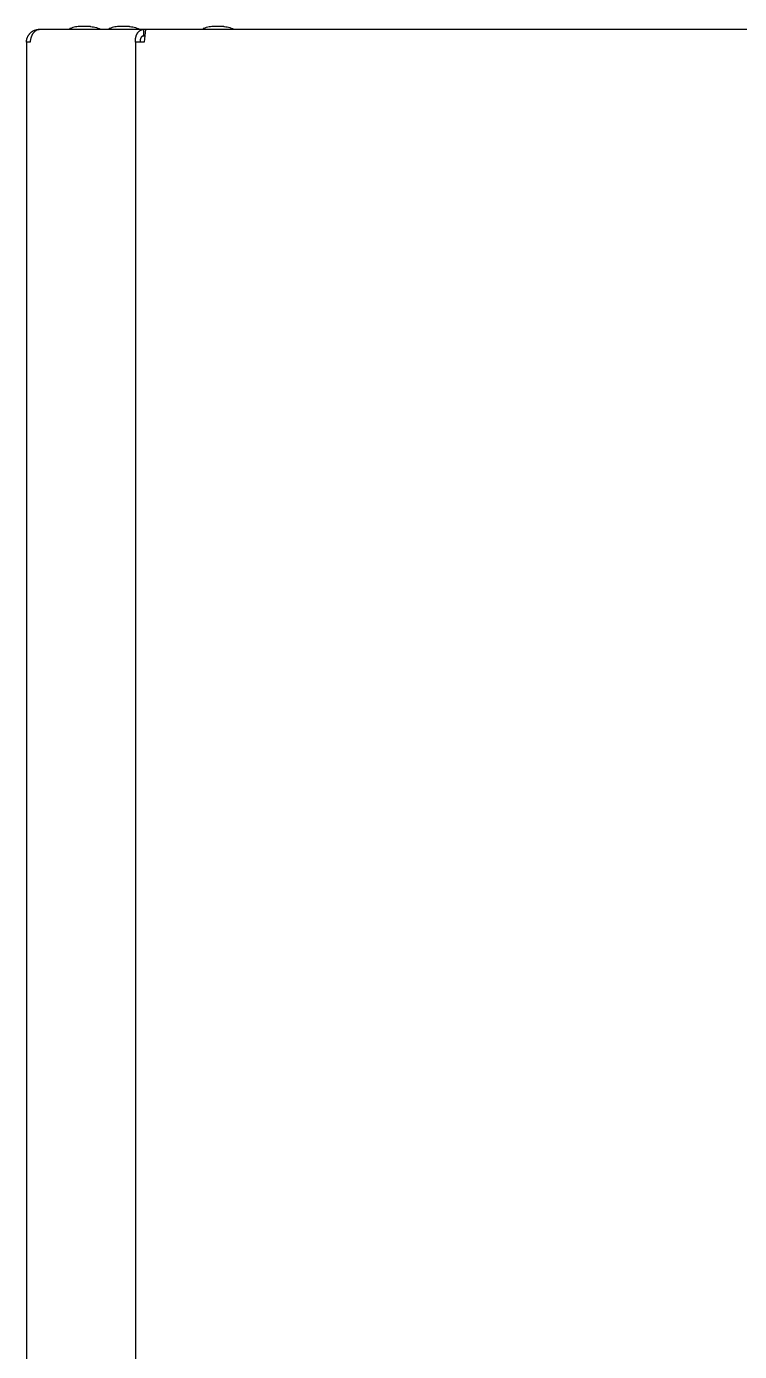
# Model space of a CAD drawing. Header units: millimetres. Extents: x -962 to 3068, y -237 to 2578.
# Drawn here: x -20.5 to 194.4, y 1585.8 to 1985.5 of the extents above; entities that cross this region are included whole.
import ezdxf

# ---------------------------------------------------------------- set-up
doc = ezdxf.new("R2010")
doc.units = ezdxf.units.MM
doc.header["$MEASUREMENT"] = 0
doc.layers.add('Domyślny', color=7, linetype='Continuous', true_color=0x000000)
doc.layers.add('Utwórz2D linie widoczne', color=7, linetype='Continuous', true_color=0x000000)

msp = doc.modelspace()

# ---------------------------------------------------------------- linework, layer by layer
at = {"layer": 'Domyślny'}
msp.add_line((12.29, 1980.8), (12.29, 1218.4), dxfattribs=at)
at = {"layer": 'Utwórz2D linie widoczne'}
for p, q in [((-20.12, 1982.55), (-20.05, 1982.66)), ((-20.05, 1982.66), (-19.99, 1982.78)), ((-19.99, 1982.78), (-19.92, 1982.88)), ((-19.92, 1982.88), (-19.85, 1982.99)), ((-19.85, 1982.99), (-19.77, 1983.1)), ((-19.77, 1983.1), (-19.69, 1983.2)), ((-19.69, 1983.2), (-19.61, 1983.3)), ((-19.61, 1983.3), (-19.52, 1983.39)), ((-19.52, 1983.39), (-19.43, 1983.49)), ((-19.43, 1983.49), (-19.34, 1983.58)), ((-19.34, 1983.58), (-19.24, 1983.66)), ((-19.24, 1983.66), (-19.14, 1983.75)), ((-19.14, 1983.75), (-19.04, 1983.83)), ((-19.04, 1983.83), (-18.93, 1983.91)), ((-18.99, 1982.69), (-19.02, 1982.61)), ((-18.95, 1982.77), (-18.99, 1982.69)), ((-18.91, 1982.85), (-18.95, 1982.77)), ((-18.93, 1983.91), (-18.83, 1983.98)), ((-18.87, 1982.92), (-18.91, 1982.85)), ((-18.84, 1982.99), (-18.87, 1982.92)), ((-18.8, 1983.05), (-18.84, 1982.99)), ((-18.83, 1983.98), (-18.72, 1984.05)), ((-18.76, 1983.12), (-18.8, 1983.05)), ((-18.72, 1983.19), (-18.76, 1983.12)), ((-18.72, 1984.05), (-18.6, 1984.11)), ((-18.68, 1983.25), (-18.72, 1983.19)), ((-18.63, 1983.32), (-18.68, 1983.25)), ((-18.59, 1983.38), (-18.63, 1983.32)), ((-18.6, 1984.11), (-18.49, 1984.17)), ((-18.54, 1983.44), (-18.59, 1983.38)), ((-18.5, 1983.5), (-18.54, 1983.44)), ((-18.45, 1983.56), (-18.5, 1983.5)), ((-18.49, 1984.17), (-18.37, 1984.23)), ((-18.41, 1983.61), (-18.45, 1983.56)), ((-18.36, 1983.67), (-18.41, 1983.61)), ((-18.37, 1984.23), (-18.26, 1984.29)), ((-18.31, 1983.72), (-18.36, 1983.67)), ((-18.26, 1983.78), (-18.31, 1983.72)), ((-18.26, 1984.29), (-18.14, 1984.34)), ((-18.21, 1983.83), (-18.26, 1983.78)), ((-18.15, 1983.88), (-18.21, 1983.83)), ((-18.09, 1983.94), (-18.15, 1983.88)), ((-18.14, 1984.34), (-18.02, 1984.38)), ((-18.04, 1983.99), (-18.09, 1983.94)), ((-17.98, 1984.04), (-18.04, 1983.99)), ((-18.02, 1984.38), (-17.89, 1984.42)), ((-17.91, 1984.09), (-17.98, 1984.04)), ((-17.85, 1984.13), (-17.91, 1984.09)), ((-17.89, 1984.42), (-17.77, 1984.46)), ((-17.79, 1984.18), (-17.85, 1984.13)), ((-17.72, 1984.22), (-17.79, 1984.18)), ((-17.77, 1984.46), (-17.64, 1984.49)), ((-17.67, 1984.26), (-17.72, 1984.22)), ((-17.61, 1984.29), (-17.67, 1984.26)), ((-17.64, 1984.49), (-17.52, 1984.52)), ((-17.55, 1984.32), (-17.61, 1984.29)), ((-17.49, 1984.35), (-17.55, 1984.32)), ((-17.52, 1984.52), (-17.39, 1984.55)), ((-17.43, 1984.38), (-17.49, 1984.35)), ((-17.37, 1984.41), (-17.43, 1984.38)), ((-17.39, 1984.55), (-17.26, 1984.57)), ((-17.31, 1984.44), (-17.37, 1984.41)), ((-17.25, 1984.46), (-17.31, 1984.44)), ((-17.26, 1984.57), (-17.13, 1984.58)), ((-17.18, 1984.48), (-17.25, 1984.46)), ((-17.12, 1984.5), (-17.18, 1984.48)), ((-17.13, 1984.58), (-17, 1984.59)), ((-17.06, 1984.52), (-17.12, 1984.5)), ((-17, 1984.54), (-17.06, 1984.52)), ((-17, 1984.59), (-16.87, 1984.6)), ((-16.93, 1984.55), (-17, 1984.54)), ((-16.87, 1984.56), (-16.93, 1984.55)), ((-16.87, 1984.6), (-16.74, 1984.6)), ((-16.81, 1984.57), (-16.87, 1984.56)), ((-16.74, 1984.58), (-16.81, 1984.57)), ((-16.47, 1984.6), (-16.74, 1984.6)), ((-16.74, 1984.6), (-16.74, 1984.58)), ((14.7, 1984.6), (-16.47, 1984.6)), ((-7.53, 1984.76), (-7.54, 1984.75)), ((-7.54, 1984.75), (-7.54, 1984.74)), ((-7.54, 1984.74), (-7.54, 1984.74)), ((-7.54, 1984.74), (-7.54, 1984.73)), ((-7.54, 1984.73), (-7.54, 1984.72)), ((-7.54, 1984.72), (-7.54, 1984.71)), ((-7.54, 1984.71), (-7.54, 1984.71)), ((-7.54, 1984.71), (-7.54, 1984.7)), ((-7.54, 1984.7), (-7.54, 1984.6)), ((-7.52, 1984.79), (-7.53, 1984.78)), ((-7.53, 1984.78), (-7.53, 1984.78)), ((-7.53, 1984.78), (-7.53, 1984.77)), ((-7.53, 1984.77), (-7.53, 1984.76)), ((-7.53, 1984.76), (-7.53, 1984.76)), ((-7.51, 1984.81), (-7.52, 1984.8)), ((-7.52, 1984.8), (-7.52, 1984.79)), ((-7.52, 1984.79), (-7.52, 1984.79)), ((-7.5, 1984.82), (-7.51, 1984.81)), ((-7.51, 1984.81), (-7.51, 1984.81)), ((-7.49, 1984.83), (-7.5, 1984.83)), ((-7.5, 1984.83), (-7.5, 1984.82)), ((-7.5, 1984.82), (-7.5, 1984.82)), ((-7.48, 1984.84), (-7.49, 1984.84)), ((-7.49, 1984.84), (-7.49, 1984.83)), ((-7.47, 1984.85), (-7.48, 1984.85)), ((-7.48, 1984.85), (-7.48, 1984.84)), ((-7.46, 1984.86), (-7.47, 1984.86)), ((-7.47, 1984.86), (-7.47, 1984.85)), ((-7.45, 1984.87), (-7.46, 1984.87)), ((-7.46, 1984.87), (-7.46, 1984.86)), ((-7.44, 1984.87), (-7.45, 1984.87)), ((-7.43, 1984.88), (-7.44, 1984.88)), ((-7.44, 1984.88), (-7.44, 1984.87)), ((-7.42, 1984.89), (-7.43, 1984.88)), ((-7.43, 1984.88), (-7.43, 1984.88)), ((-7.41, 1984.89), (-7.42, 1984.89)), ((-7, 1985.02), (-7.41, 1984.89)), ((-7.41, 1984.89), (-7.41, 1984.89)), ((-6.59, 1985.13), (-7, 1985.02)), ((-6.18, 1985.24), (-6.59, 1985.13)), ((-5.77, 1985.33), (-6.18, 1985.24)), ((-5.35, 1985.41), (-5.77, 1985.33)), ((-4.93, 1985.47), (-5.35, 1985.41)), ((-4.9, 1985.47), (-4.93, 1985.47)), ((-4.86, 1985.48), (-4.9, 1985.47)), ((-4.83, 1985.48), (-4.86, 1985.48)), ((-4.79, 1985.48), (-4.83, 1985.48)), ((-3.04, 1985.48), (-4.79, 1985.48)), ((-1.29, 1985.48), (-3.04, 1985.48)), ((-1.29, 1985.48), (-1.26, 1985.48)), ((-1.26, 1985.48), (-1.22, 1985.48)), ((-1.22, 1985.48), (-1.19, 1985.47)), ((-1.19, 1985.47), (-1.16, 1985.47)), ((-1.16, 1985.47), (-0.74, 1985.41)), ((-0.74, 1985.41), (-0.32, 1985.33)), ((-0.32, 1985.33), (0.1, 1985.24)), ((0.1, 1985.24), (0.51, 1985.13)), ((0.51, 1985.13), (0.92, 1985.02)), ((0.92, 1985.02), (1.32, 1984.89)), ((1.32, 1984.89), (1.33, 1984.89)), ((1.33, 1984.89), (1.33, 1984.89)), ((1.33, 1984.89), (1.34, 1984.88)), ((1.34, 1984.88), (1.35, 1984.88)), ((1.35, 1984.88), (1.35, 1984.88)), ((1.35, 1984.88), (1.36, 1984.87)), ((1.36, 1984.87), (1.36, 1984.87)), ((1.36, 1984.87), (1.37, 1984.87)), ((1.37, 1984.87), (1.38, 1984.86)), ((1.38, 1984.86), (1.38, 1984.86)), ((1.38, 1984.86), (1.39, 1984.85)), ((1.39, 1984.85), (1.39, 1984.85)), ((1.39, 1984.85), (1.4, 1984.84)), ((1.4, 1984.84), (1.4, 1984.84)), ((1.4, 1984.84), (1.41, 1984.83)), ((1.41, 1984.83), (1.41, 1984.83)), ((1.41, 1984.83), (1.42, 1984.82)), ((1.42, 1984.82), (1.42, 1984.82)), ((1.42, 1984.82), (1.42, 1984.81)), ((1.42, 1984.81), (1.43, 1984.81)), ((1.43, 1984.81), (1.43, 1984.8)), ((1.43, 1984.8), (1.43, 1984.79)), ((1.43, 1984.79), (1.44, 1984.79)), ((1.44, 1984.79), (1.44, 1984.78)), ((1.44, 1984.78), (1.44, 1984.78)), ((1.44, 1984.78), (1.45, 1984.77)), ((1.45, 1984.77), (1.45, 1984.76)), ((1.45, 1984.76), (1.45, 1984.76)), ((1.45, 1984.76), (1.45, 1984.75)), ((1.45, 1984.75), (1.45, 1984.74)), ((1.45, 1984.74), (1.45, 1984.74)), ((1.45, 1984.74), (1.46, 1984.73)), ((1.46, 1984.73), (1.46, 1984.72)), ((1.46, 1984.72), (1.46, 1984.71)), ((1.46, 1984.71), (1.46, 1984.71)), ((1.46, 1984.71), (1.46, 1984.7)), ((1.46, 1984.7), (1.46, 1984.6)), ((4.31, 1984.74), (4.3, 1984.73)), ((4.3, 1984.73), (4.3, 1984.72)), ((4.3, 1984.72), (4.3, 1984.71)), ((4.3, 1984.71), (4.3, 1984.71)), ((4.3, 1984.71), (4.3, 1984.7)), ((4.3, 1984.7), (4.3, 1984.6)), ((4.32, 1984.78), (4.31, 1984.77)), ((4.31, 1984.77), (4.31, 1984.76)), ((4.31, 1984.76), (4.31, 1984.76)), ((4.31, 1984.76), (4.31, 1984.75)), ((4.31, 1984.75), (4.31, 1984.74)), ((4.31, 1984.74), (4.31, 1984.74)), ((4.33, 1984.79), (4.32, 1984.79)), ((4.32, 1984.79), (4.32, 1984.78)), ((4.32, 1984.78), (4.32, 1984.78)), ((4.34, 1984.81), (4.33, 1984.81)), ((4.33, 1984.81), (4.33, 1984.8)), ((4.33, 1984.8), (4.33, 1984.79)), ((4.35, 1984.83), (4.34, 1984.82)), ((4.34, 1984.82), (4.34, 1984.82)), ((4.34, 1984.82), (4.34, 1984.81)), ((4.36, 1984.84), (4.35, 1984.83)), ((4.35, 1984.83), (4.35, 1984.83)), ((4.37, 1984.85), (4.36, 1984.84)), ((4.36, 1984.84), (4.36, 1984.84)), ((4.38, 1984.86), (4.37, 1984.85)), ((4.37, 1984.85), (4.37, 1984.85)), ((4.39, 1984.87), (4.38, 1984.86)), ((4.38, 1984.86), (4.38, 1984.86)), ((4.4, 1984.87), (4.39, 1984.87)), ((4.41, 1984.88), (4.4, 1984.87)), ((4.4, 1984.87), (4.4, 1984.87)), ((4.42, 1984.88), (4.41, 1984.88)), ((4.41, 1984.88), (4.41, 1984.88)), ((4.43, 1984.89), (4.42, 1984.88)), ((4.44, 1984.89), (4.43, 1984.89)), ((4.43, 1984.89), (4.43, 1984.89)), ((4.84, 1985.02), (4.44, 1984.89)), ((5.25, 1985.13), (4.84, 1985.02)), ((5.66, 1985.24), (5.25, 1985.13)), ((6.08, 1985.33), (5.66, 1985.24)), ((6.5, 1985.41), (6.08, 1985.33)), ((6.92, 1985.47), (6.5, 1985.41)), ((6.95, 1985.47), (6.92, 1985.47)), ((6.98, 1985.48), (6.95, 1985.47)), ((7.02, 1985.48), (6.98, 1985.48)), ((7.05, 1985.48), (7.02, 1985.48)), ((8.8, 1985.48), (7.05, 1985.48)), ((10.55, 1985.48), (8.8, 1985.48)), ((10.55, 1985.48), (10.59, 1985.48)), ((10.59, 1985.48), (10.62, 1985.48)), ((10.62, 1985.48), (10.66, 1985.47)), ((10.66, 1985.47), (10.69, 1985.47)), ((10.69, 1985.47), (11.11, 1985.41)), ((11.11, 1985.41), (11.53, 1985.33)), ((11.53, 1985.33), (11.94, 1985.24)), ((11.94, 1985.24), (12.35, 1985.13)), ((12.35, 1985.13), (12.76, 1985.02)), ((12.53, 1982.64), (12.56, 1982.72)), ((12.56, 1982.72), (12.59, 1982.8)), ((12.59, 1982.8), (12.63, 1982.88)), ((12.63, 1982.88), (12.66, 1982.96)), ((12.66, 1982.96), (12.69, 1983.03)), ((12.69, 1983.03), (12.72, 1983.1)), ((12.72, 1983.1), (12.76, 1983.18)), ((12.76, 1985.02), (13.17, 1984.89)), ((12.76, 1983.18), (12.8, 1983.25)), ((12.8, 1983.25), (12.84, 1983.32)), ((12.84, 1983.32), (12.88, 1983.39)), ((12.88, 1983.39), (12.92, 1983.46)), ((12.92, 1983.46), (12.96, 1983.52)), ((12.96, 1983.52), (13.01, 1983.59)), ((13.01, 1983.59), (13.05, 1983.65)), ((13.05, 1983.65), (13.09, 1983.71)), ((13.09, 1983.71), (13.14, 1983.77)), ((13.14, 1983.77), (13.19, 1983.83)), ((13.17, 1984.89), (13.17, 1984.89)), ((13.17, 1984.89), (13.18, 1984.89)), ((13.18, 1984.89), (13.19, 1984.88)), ((13.19, 1984.88), (13.19, 1984.88)), ((13.19, 1984.88), (13.2, 1984.88)), ((13.19, 1983.83), (13.24, 1983.88)), ((13.2, 1984.88), (13.2, 1984.87)), ((13.2, 1984.87), (13.21, 1984.87)), ((13.21, 1984.87), (13.22, 1984.87)), ((13.22, 1984.87), (13.22, 1984.86)), ((13.22, 1984.86), (13.23, 1984.86)), ((13.23, 1984.86), (13.23, 1984.85)), ((13.23, 1984.85), (13.24, 1984.85)), ((13.24, 1984.85), (13.24, 1984.84)), ((13.24, 1984.84), (13.25, 1984.84)), ((13.24, 1983.88), (13.29, 1983.94)), ((13.25, 1984.84), (13.25, 1984.83)), ((13.25, 1984.83), (13.26, 1984.83)), ((13.26, 1984.83), (13.26, 1984.82)), ((13.26, 1984.82), (13.26, 1984.82)), ((13.26, 1984.82), (13.27, 1984.81)), ((13.27, 1984.81), (13.27, 1984.81)), ((13.27, 1984.81), (13.28, 1984.8)), ((13.28, 1984.8), (13.28, 1984.79)), ((13.28, 1984.79), (13.28, 1984.79)), ((13.28, 1984.79), (13.29, 1984.78)), ((13.29, 1984.78), (13.29, 1984.78)), ((13.29, 1984.78), (13.29, 1984.77)), ((13.29, 1984.77), (13.29, 1984.76)), ((13.29, 1984.76), (13.29, 1984.76)), ((13.29, 1984.76), (13.3, 1984.75)), ((13.29, 1983.94), (13.34, 1983.99)), ((13.3, 1984.75), (13.3, 1984.74)), ((13.3, 1984.74), (13.3, 1984.74)), ((13.3, 1984.74), (13.3, 1984.73)), ((13.3, 1984.73), (13.3, 1984.72)), ((13.3, 1984.72), (13.3, 1984.71)), ((13.3, 1984.71), (13.3, 1984.71)), ((13.3, 1984.71), (13.3, 1984.7)), ((13.3, 1984.7), (13.3, 1984.6)), ((13.34, 1983.99), (13.39, 1984.04)), ((13.39, 1984.04), (13.44, 1984.09)), ((13.44, 1984.09), (13.5, 1984.13)), ((13.5, 1984.13), (13.55, 1984.17)), ((13.55, 1984.17), (13.61, 1984.22)), ((13.61, 1984.22), (13.66, 1984.26)), ((13.66, 1984.26), (13.72, 1984.3)), ((13.72, 1984.3), (13.78, 1984.33)), ((13.78, 1984.33), (13.83, 1984.36)), ((13.83, 1984.36), (13.89, 1984.4)), ((13.89, 1984.4), (13.95, 1984.42)), ((13.95, 1984.42), (14.01, 1984.45)), ((14.01, 1984.45), (14.07, 1984.48)), ((14.07, 1984.48), (14.1, 1984.49)), ((14.1, 1984.49), (14.13, 1984.5)), ((14.13, 1984.5), (14.16, 1984.51)), ((14.16, 1984.51), (14.19, 1984.52)), ((14.19, 1984.52), (14.22, 1984.53)), ((14.22, 1984.53), (14.25, 1984.54)), ((14.25, 1984.54), (14.28, 1984.55)), ((14.28, 1984.55), (14.32, 1984.55)), ((14.32, 1984.55), (14.35, 1984.56)), ((14.35, 1984.56), (14.38, 1984.57)), ((14.38, 1984.57), (14.41, 1984.57)), ((14.41, 1984.57), (14.44, 1984.58)), ((14.44, 1984.58), (14.48, 1984.58)), ((14.48, 1984.58), (14.51, 1984.59)), ((14.51, 1984.59), (14.54, 1984.59)), ((14.54, 1984.59), (14.57, 1984.6)), ((14.57, 1984.6), (14.61, 1984.6)), ((14.61, 1984.6), (14.64, 1984.6)), ((14.64, 1984.6), (14.67, 1984.6)), ((14.67, 1984.6), (14.7, 1984.6)), ((15.35, 1984.6), (14.7, 1984.6)), ((14.7, 1984.6), (14.7, 1982.6)), ((15.1, 1982.71), (15.02, 1981.75)), ((15.21, 1983.66), (15.1, 1982.71)), ((15.35, 1984.6), (15.21, 1983.66)), ((373.45, 1984.6), (15.35, 1984.6)), ((32.72, 1984.74), (32.71, 1984.73)), ((32.71, 1984.73), (32.71, 1984.72)), ((32.71, 1984.72), (32.71, 1984.71)), ((32.71, 1984.71), (32.71, 1984.71)), ((32.71, 1984.71), (32.71, 1984.7)), ((32.71, 1984.7), (32.71, 1984.6)), ((32.73, 1984.78), (32.72, 1984.77)), ((32.72, 1984.77), (32.72, 1984.76)), ((32.72, 1984.76), (32.72, 1984.76)), ((32.72, 1984.76), (32.72, 1984.75)), ((32.72, 1984.75), (32.72, 1984.74)), ((32.72, 1984.74), (32.72, 1984.74)), ((32.74, 1984.79), (32.73, 1984.79)), ((32.73, 1984.79), (32.73, 1984.78)), ((32.73, 1984.78), (32.73, 1984.78)), ((32.75, 1984.81), (32.74, 1984.81)), ((32.74, 1984.81), (32.74, 1984.8)), ((32.74, 1984.8), (32.74, 1984.79)), ((32.76, 1984.83), (32.75, 1984.82)), ((32.75, 1984.82), (32.75, 1984.82)), ((32.75, 1984.82), (32.75, 1984.81)), ((32.77, 1984.84), (32.76, 1984.83)), ((32.76, 1984.83), (32.76, 1984.83)), ((32.78, 1984.85), (32.77, 1984.84)), ((32.77, 1984.84), (32.77, 1984.84)), ((32.79, 1984.86), (32.78, 1984.85)), ((32.78, 1984.85), (32.78, 1984.85)), ((32.8, 1984.87), (32.79, 1984.86)), ((32.79, 1984.86), (32.79, 1984.86)), ((32.81, 1984.87), (32.8, 1984.87)), ((32.82, 1984.88), (32.81, 1984.87)), ((32.81, 1984.87), (32.81, 1984.87)), ((32.83, 1984.88), (32.82, 1984.88)), ((32.82, 1984.88), (32.82, 1984.88)), ((32.84, 1984.89), (32.83, 1984.88)), ((32.85, 1984.89), (32.84, 1984.89)), ((32.84, 1984.89), (32.84, 1984.89)), ((33.25, 1985.02), (32.85, 1984.89)), ((33.66, 1985.13), (33.25, 1985.02)), ((34.07, 1985.24), (33.66, 1985.13)), ((34.49, 1985.33), (34.07, 1985.24)), ((34.91, 1985.41), (34.49, 1985.33)), ((35.33, 1985.47), (34.91, 1985.41)), ((35.36, 1985.47), (35.33, 1985.47)), ((35.39, 1985.48), (35.36, 1985.47)), ((35.43, 1985.48), (35.39, 1985.48)), ((35.46, 1985.48), (35.43, 1985.48)), ((37.21, 1985.48), (35.46, 1985.48)), ((38.96, 1985.48), (37.21, 1985.48)), ((38.96, 1985.48), (39, 1985.48)), ((39, 1985.48), (39.03, 1985.48)), ((39.03, 1985.48), (39.07, 1985.47)), ((39.07, 1985.47), (39.1, 1985.47)), ((39.1, 1985.47), (39.52, 1985.41)), ((39.52, 1985.41), (39.94, 1985.33)), ((39.94, 1985.33), (40.35, 1985.24)), ((40.35, 1985.24), (40.76, 1985.13)), ((40.76, 1985.13), (41.17, 1985.02)), ((41.17, 1985.02), (41.58, 1984.89)), ((41.58, 1984.89), (41.58, 1984.89)), ((41.58, 1984.89), (41.59, 1984.89)), ((41.59, 1984.89), (41.6, 1984.88)), ((41.6, 1984.88), (41.6, 1984.88)), ((41.6, 1984.88), (41.61, 1984.88)), ((41.61, 1984.88), (41.61, 1984.87)), ((41.61, 1984.87), (41.62, 1984.87)), ((41.62, 1984.87), (41.63, 1984.87)), ((41.63, 1984.87), (41.63, 1984.86)), ((41.63, 1984.86), (41.64, 1984.86)), ((41.64, 1984.86), (41.64, 1984.85)), ((41.64, 1984.85), (41.65, 1984.85)), ((41.65, 1984.85), (41.65, 1984.84)), ((41.65, 1984.84), (41.66, 1984.84)), ((41.66, 1984.84), (41.66, 1984.83)), ((41.66, 1984.83), (41.67, 1984.83)), ((41.67, 1984.83), (41.67, 1984.82)), ((41.67, 1984.82), (41.67, 1984.82)), ((41.67, 1984.82), (41.68, 1984.81)), ((41.68, 1984.81), (41.68, 1984.81)), ((41.68, 1984.81), (41.69, 1984.8)), ((41.69, 1984.8), (41.69, 1984.79)), ((41.69, 1984.79), (41.69, 1984.79)), ((41.69, 1984.79), (41.7, 1984.78)), ((41.7, 1984.78), (41.7, 1984.78)), ((41.7, 1984.78), (41.7, 1984.77)), ((41.7, 1984.77), (41.7, 1984.76)), ((41.7, 1984.76), (41.7, 1984.76)), ((41.7, 1984.76), (41.71, 1984.75)), ((41.71, 1984.75), (41.71, 1984.74)), ((41.71, 1984.74), (41.71, 1984.74)), ((41.71, 1984.74), (41.71, 1984.73)), ((41.71, 1984.73), (41.71, 1984.72)), ((41.71, 1984.72), (41.71, 1984.71)), ((41.71, 1984.71), (41.71, 1984.71)), ((41.71, 1984.71), (41.71, 1984.7)), ((41.71, 1984.7), (41.71, 1984.6)), ((-20.54, 1980.93), (-20.53, 1981.06)), ((-20.54, 1980.8), (-20.54, 1980.93)), ((-20.54, 1980.8), (-20.54, 1218.4)), ((-19.43, 1980.8), (-20.54, 1980.8)), ((-20.53, 1981.06), (-20.52, 1981.19)), ((-20.52, 1981.19), (-20.51, 1981.32)), ((-20.51, 1981.32), (-20.49, 1981.45)), ((-20.49, 1981.45), (-20.46, 1981.57)), ((-20.46, 1981.57), (-20.43, 1981.7)), ((-20.43, 1981.7), (-20.4, 1981.83)), ((-20.4, 1981.83), (-20.36, 1981.95)), ((-20.36, 1981.95), (-20.32, 1982.07)), ((-20.32, 1982.07), (-20.28, 1982.19)), ((-20.28, 1982.19), (-20.23, 1982.31)), ((-20.23, 1982.31), (-20.17, 1982.43)), ((-20.17, 1982.43), (-20.12, 1982.55)), ((-19.42, 1980.98), (-19.43, 1980.8)), ((-19.4, 1981.15), (-19.42, 1980.98)), ((-19.38, 1981.33), (-19.4, 1981.15)), ((-19.35, 1981.5), (-19.38, 1981.33)), ((-19.32, 1981.67), (-19.35, 1981.5)), ((-19.28, 1981.85), (-19.32, 1981.67)), ((-19.23, 1982.02), (-19.28, 1981.85)), ((-19.21, 1982.1), (-19.23, 1982.02)), ((-19.18, 1982.19), (-19.21, 1982.1)), ((-19.15, 1982.27), (-19.18, 1982.19)), ((-19.12, 1982.36), (-19.15, 1982.27)), ((-19.09, 1982.44), (-19.12, 1982.36)), ((-19.06, 1982.52), (-19.09, 1982.44)), ((-19.02, 1982.61), (-19.06, 1982.52)), ((12.28, 1981.15), (12.29, 1981.33)), ((12.28, 1980.98), (12.28, 1981.15)), ((12.29, 1980.8), (12.28, 1980.98)), ((12.29, 1981.33), (12.3, 1981.51)), ((14.97, 1980.8), (12.29, 1980.8)), ((12.3, 1981.51), (12.31, 1981.6)), ((12.31, 1981.6), (12.32, 1981.69)), ((12.32, 1981.69), (12.33, 1981.78)), ((12.33, 1981.78), (12.34, 1981.86)), ((12.34, 1981.86), (12.36, 1981.95)), ((12.36, 1981.95), (12.38, 1982.04)), ((12.38, 1982.04), (12.39, 1982.13)), ((12.39, 1982.13), (12.41, 1982.22)), ((12.41, 1982.22), (12.44, 1982.3)), ((12.44, 1982.3), (12.46, 1982.39)), ((12.46, 1982.39), (12.48, 1982.47)), ((12.48, 1982.47), (12.51, 1982.55)), ((12.51, 1982.55), (12.53, 1982.64)), ((13.7, 1981.26), (13.69, 1981.22)), ((13.69, 1981.22), (13.69, 1981.14)), ((13.69, 1981.14), (13.69, 1981.05)), ((13.69, 1981.05), (13.69, 1980.97)), ((13.69, 1980.97), (13.69, 1980.88)), ((13.69, 1980.88), (13.7, 1980.8)), ((13.71, 1981.35), (13.7, 1981.31)), ((13.7, 1981.31), (13.7, 1981.26)), ((13.72, 1981.43), (13.71, 1981.39)), ((13.71, 1981.39), (13.71, 1981.35)), ((13.73, 1981.47), (13.72, 1981.43)), ((13.74, 1981.55), (13.73, 1981.47)), ((13.75, 1981.59), (13.74, 1981.55)), ((13.76, 1981.63), (13.75, 1981.59)), ((13.77, 1981.66), (13.76, 1981.63)), ((13.78, 1981.7), (13.77, 1981.66)), ((13.79, 1981.74), (13.78, 1981.7)), ((13.8, 1981.78), (13.79, 1981.74)), ((13.82, 1981.81), (13.8, 1981.78)), ((13.83, 1981.85), (13.82, 1981.81)), ((13.85, 1981.89), (13.83, 1981.85)), ((13.86, 1981.92), (13.85, 1981.89)), ((13.88, 1981.96), (13.86, 1981.92)), ((13.9, 1981.99), (13.88, 1981.96)), ((13.91, 1982.03), (13.9, 1981.99)), ((13.93, 1982.06), (13.91, 1982.03)), ((13.95, 1982.09), (13.93, 1982.06)), ((13.97, 1982.12), (13.95, 1982.09)), ((13.99, 1982.15), (13.97, 1982.12)), ((14, 1982.18), (13.99, 1982.15)), ((14.02, 1982.21), (14, 1982.18)), ((14.05, 1982.23), (14.02, 1982.21)), ((14.07, 1982.26), (14.05, 1982.23)), ((14.09, 1982.29), (14.07, 1982.26)), ((14.11, 1982.31), (14.09, 1982.29)), ((14.13, 1982.33), (14.11, 1982.31)), ((14.15, 1982.36), (14.13, 1982.33)), ((14.18, 1982.38), (14.15, 1982.36)), ((14.2, 1982.4), (14.18, 1982.38)), ((14.22, 1982.42), (14.2, 1982.4)), ((14.25, 1982.44), (14.22, 1982.42)), ((14.27, 1982.46), (14.25, 1982.44)), ((14.3, 1982.47), (14.27, 1982.46)), ((14.32, 1982.49), (14.3, 1982.47)), ((14.35, 1982.5), (14.32, 1982.49)), ((14.37, 1982.52), (14.35, 1982.5)), ((14.39, 1982.52), (14.37, 1982.52)), ((14.4, 1982.53), (14.39, 1982.52)), ((14.41, 1982.54), (14.4, 1982.53)), ((14.43, 1982.54), (14.41, 1982.54)), ((14.44, 1982.55), (14.43, 1982.54)), ((14.45, 1982.55), (14.44, 1982.55)), ((14.47, 1982.56), (14.45, 1982.55)), ((14.48, 1982.56), (14.47, 1982.56)), ((14.49, 1982.57), (14.48, 1982.56)), ((14.51, 1982.57), (14.49, 1982.57)), ((14.52, 1982.58), (14.51, 1982.57)), ((14.53, 1982.58), (14.52, 1982.58)), ((14.55, 1982.58), (14.53, 1982.58)), ((14.56, 1982.59), (14.55, 1982.58)), ((14.58, 1982.59), (14.56, 1982.59)), ((14.59, 1982.59), (14.58, 1982.59)), ((14.6, 1982.59), (14.59, 1982.59)), ((14.62, 1982.6), (14.6, 1982.59)), ((14.63, 1982.6), (14.62, 1982.6)), ((14.65, 1982.6), (14.63, 1982.6)), ((14.66, 1982.6), (14.65, 1982.6)), ((14.68, 1982.6), (14.66, 1982.6)), ((14.69, 1982.6), (14.68, 1982.6)), ((14.7, 1982.6), (14.69, 1982.6)), ((15.09, 1982.6), (14.7, 1982.6)), ((15.02, 1981.75), (14.97, 1980.8))]:
    msp.add_line(p, q, dxfattribs=at)

doc.saveas('drawing.dxf')
